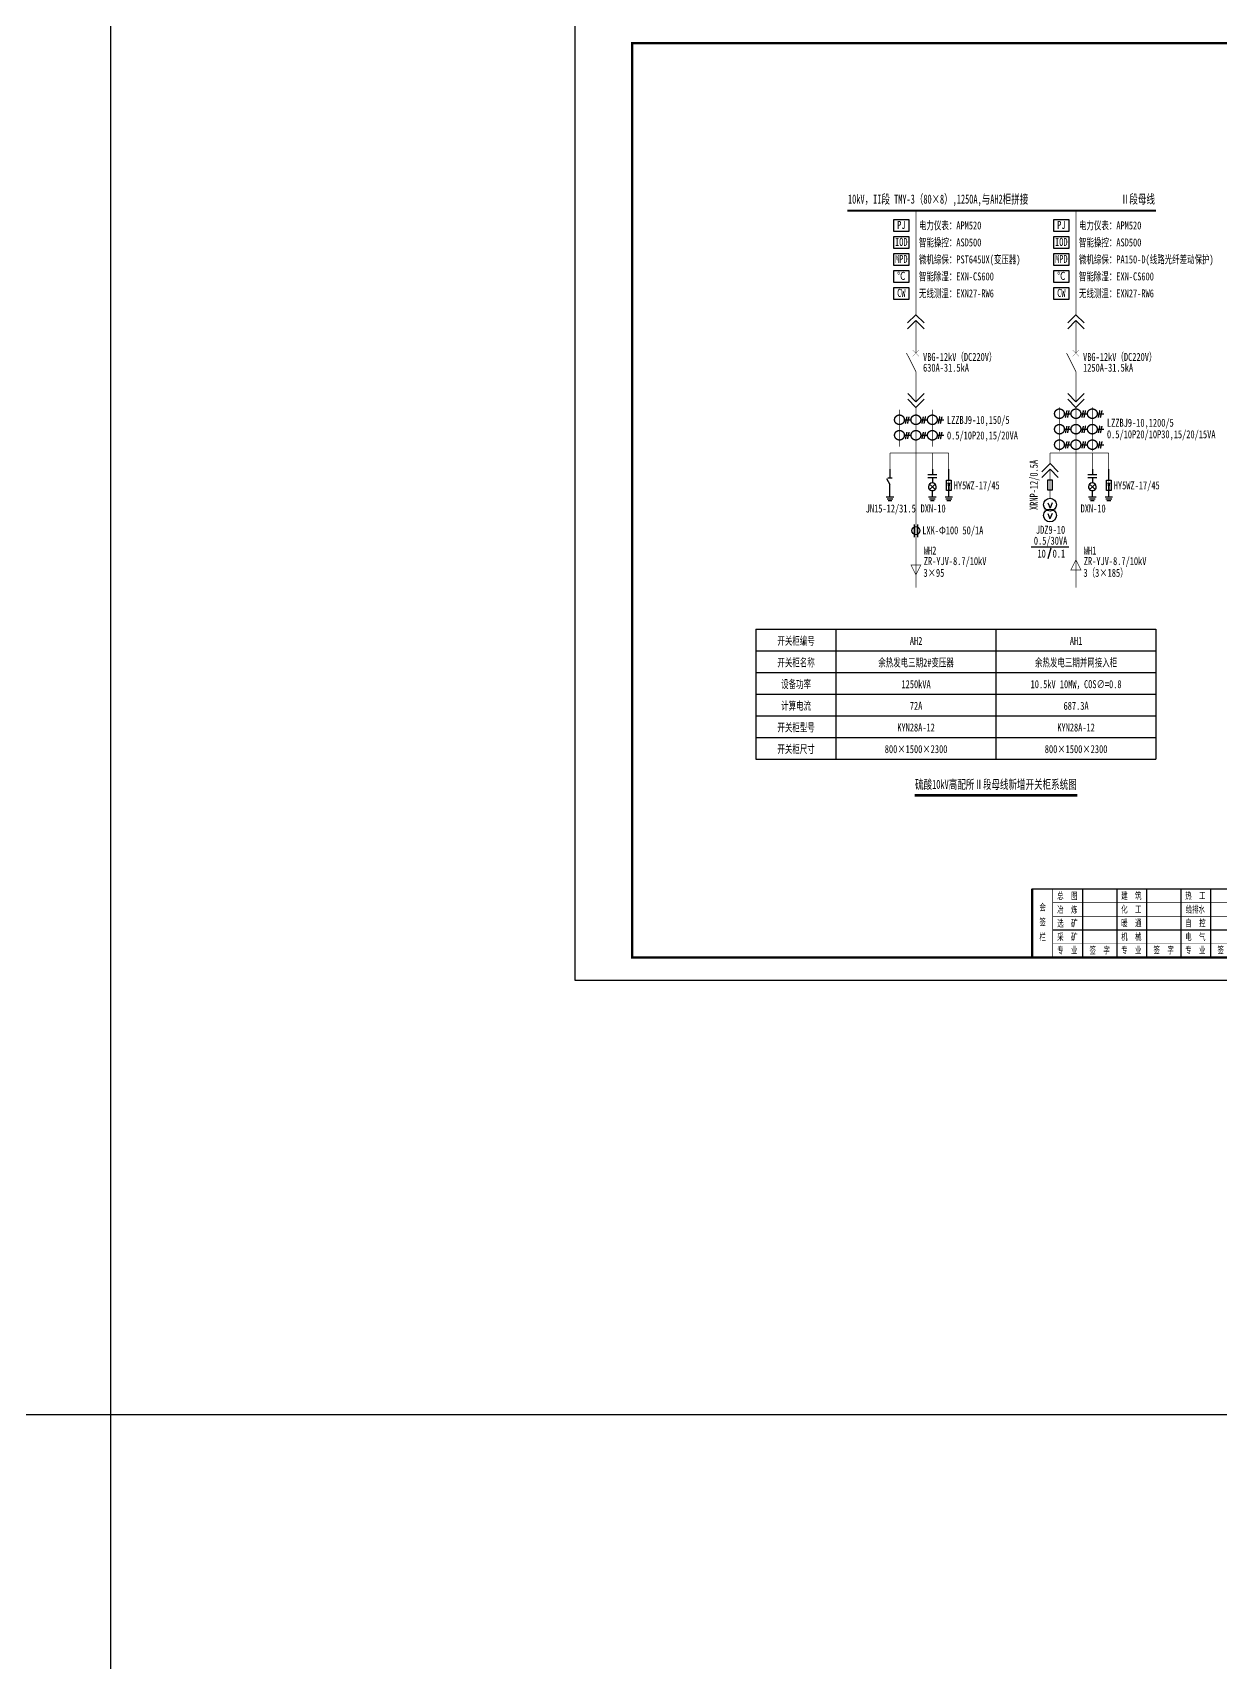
# Model space of a CAD drawing. Header units: millimetres. Extents: x -24326 to 675674, y 148048 to 606396.
# Drawn here: x 72244 to 124208, y 377222 to 448505 of the extents above; entities that cross this region are included whole.
import ezdxf
from ezdxf.enums import TextEntityAlignment as Align

# ---------------------------------------------------------------- set-up
doc = ezdxf.new("R2010")
doc.units = ezdxf.units.MM
doc.linetypes.add('常规', pattern=[20, 10, 0, 10])
for name, color, linetype in [('BXT', 7, 'Continuous'), ('TEXT', 4, 'Continuous'), ('动力平面导线层', 3, '常规'), ('动力平面设备层', 1, 'Continuous'), ('图框', 7, 'Continuous'), ('文字', 7, 'Continuous'), ('照明平面导线层', 3, 'Continuous'), ('照明平面设备层', 1, 'Continuous'), ('电辅助1', 7, 'Continuous')]:
    doc.layers.add(name, color=color, linetype=linetype)
for name, color, linetype, lineweight in [('CAXA0', 7, 'Continuous', 70), ('CAXA0层', 7, 'Continuous', 25), ('SW', 8, 'Continuous', 20)]:
    doc.layers.add(name, color=color, linetype=linetype, lineweight=lineweight)
doc.styles.add('HZ', font='simsun.ttf', dxfattribs={"width": 0.75})
doc.styles.add('标准', font='NSimSun.ttf', dxfattribs={"width": 0.667})

# ---------------------------------------------------------------- blocks, each defined once
blk = doc.blocks.new('3')
at = {"layer": 'TEXT', "color": 7, "lineweight": 25, "style": 'HZ', "width": 0.75}
for s, height, p in [('铜陵有色设计研究院有限责任公司', 400, (221501, 249018)), ('Tongling Nonferrous Design and Research Institute Co.,Ltd.', 200, (221613, 248659))]:
    blk.add_text(s, height=height, dxfattribs=at).set_placement(p)
blk = doc.blocks.new('铜陵有色图签02')
at = {"layer": '图框', "linetype": 'Continuous', "lineweight": 50}
for p, q in [((-38401, 3003), (-38401, 1)), ((-29100, 3001), (-29100, 0))]:
    blk.add_line(p, q, dxfattribs=at)
at = {"layer": '图框', "color": 7, "linetype": 'Continuous', "lineweight": 25}
for p, q in [((-36201, 3010), (-36201, 9)), ((-34701, 3010), (-34701, 9)), ((-33401, 3017), (-33401, 16)), ((-31901, 3017), (-31901, 16)), ((-30601, 3017), (-30601, 16)), ((-29100, 1201), (-37501, 1201))]:
    blk.add_line(p, q, dxfattribs=at)
at = {"layer": '图框', "color": 7, "linetype": 'Continuous', "lineweight": 35}
for p, q in [((-27300, 3001), (-27300, 1)), ((-21600, 1197), (-21600, -3)), ((-17100, 1200), (-17100, 0)), ((-15450, 0), (-15450, 1200)), ((-14550, 1200), (-14550, 0)), ((-12000, 1201), (-12000, 1)), ((-6900, 1202), (-6900, 2))]:
    blk.add_line(p, q, dxfattribs=at)
at = {"layer": '图框', "lineweight": 25}
blk.add_line((-17723, 1830), (-13223, 1830), dxfattribs=at)
at = {"layer": '图框', "lineweight": 70, "const_width": 70}
blk.add_lwpolyline([(-17980, 3001), (0, 3001), (-38401, 3001)], dxfattribs=at)
at = {"layer": '图框', "color": 7, "linetype": 'Continuous', "lineweight": 25, "const_width": 25}
for points in [[(-37501, 3000), (-37501, 0)], [(-25800, 3001), (-25800, 1)], [(-24300, 3001), (-24300, 1)], [(-23100, 2401), (-37501, 2401)], [(-23100, 1801), (-37501, 1801)], [(-23100, 1201), (-29100, 1201)], [(-602, 943), (-932, 371), (-272, 371), (-602, 943)], [(-12900, 600), (-18000, 600), (-37501, 600)]]:
    blk.add_lwpolyline(points, dxfattribs=at)
at = {"layer": '图框', "linetype": 'Continuous', "lineweight": 50, "const_width": 50}
for points in [[(-23100, 3001), (-23100, 1)], [(-18000, 3000), (-18000, 0)]]:
    blk.add_lwpolyline(points, dxfattribs=at)
at = {"layer": '图框', "lineweight": 50, "const_width": 50}
for points in [[(-12900, 3001), (-12900, 1)], [(-7800, 3001), (-7800, 1)], [(0, 3000), (0, 0)], [(-23100, 1200), (0, 1200)]]:
    blk.add_lwpolyline(points, dxfattribs=at)
at = {"layer": '图框', "lineweight": 25, "const_width": 35}
blk.add_lwpolyline([(-17723, 1930), (-13223, 1930)], dxfattribs=at)
at = {"layer": '图框', "color": 7, "linetype": 'Continuous', "lineweight": 35, "const_width": 25}
blk.add_lwpolyline([(-1200, 1201), (-1200, 0)], dxfattribs=at)
at = {"layer": '图框', "linetype": 'Continuous', "lineweight": 70, "const_width": 70}
blk.add_lwpolyline([(-38401, 1), (0, 0)], dxfattribs=at)
at = {"layer": '图框', "lineweight": 25}
blk.add_blockref('3', (-228268, -246986), dxfattribs=at)
at = {"layer": 'TEXT', "color": 7, "lineweight": 25, "style": '标准', "width": 0.667}
for s, height, p in [('总  图', 300, (-36862, 2555)), ('建  筑', 300, (-34062, 2562)), ('热  工', 300, (-31262, 2562)), ('项目负责人', 350, (-28197, 2541)), ('会', 300, (-37942, 2054)), ('冶  炼', 300, (-36862, 1955)), ('化  工', 300, (-34062, 1962)), ('给排水', 300, (-31262, 1962)), ('审  定', 350, (-28197, 1941)), ('签', 300, (-37942, 1404)), ('选  矿', 300, (-36862, 1355)), ('暖  通', 300, (-34062, 1362)), ('自  控', 300, (-31262, 1362)), ('审  核', 350, (-28197, 1341)), ('栏', 300, (-37942, 754)), ('采  矿', 300, (-36862, 754)), ('机  械', 300, (-34062, 761)), ('电  气', 300, (-31262, 761)), ('校  对', 350, (-28197, 741)), ('项目编号', 350, (-22343, 730)), ('专业', 350, (-17559, 730)), ('比例', 350, (-15009, 730)), ('所属', 350, (-12438, 730)), ('图号', 350, (-7339, 495)), ('专  业', 300, (-36862, 170)), ('签  字', 300, (-35449, 170)), ('专  业', 300, (-34062, 177)), ('签  字', 300, (-32649, 177)), ('专  业', 300, (-31262, 177)), ('签  字', 300, (-29849, 177)), ('设  计', 350, (-28197, 139)), ('设计阶段', 350, (-22343, 130)), ('图幅', 350, (-17559, 130)), ('日期', 350, (-15009, 130)), ('图号', 350, (-12438, 130))]:
    blk.add_text(s, height=height, dxfattribs=at).set_placement(p, align=Align.CENTER)
blk = doc.blocks.new('0208D')
at = {"color": 3, "linetype": 'Continuous', "const_width": 0.3}
blk.add_lwpolyline([(0, -7.5), (0, 0)], dxfattribs=at)
blk.add_lwpolyline([(0, -7.5), (2.5, -2.5), (-2.5, -2.5)], close=True, dxfattribs=at)
blk = doc.blocks.new('1107AA')
at = {"color": 3, "linetype": 'Continuous'}
for points, const_width in [([(0, -7.5), (-3.79, 0)], 0.3), ([(1.25, 1.25), (-1.25, -1.25)], 0.1), ([(-1.25, 1.25), (1.25, -1.25)], 0.1)]:
    blk.add_lwpolyline(points, dxfattribs=dict(at, const_width=const_width))
blk = doc.blocks.new('Q')
at = {"color": 4, "linetype": 'ByBlock', "lineweight": 30}
for p, q in [((0, 0), (0, -229)), ((-202, -229), (202, -229)), ((-202, -369), (202, -369)), ((-120, -647), (0, -767)), ((0, -369), (0, -597)), ((120, -647), (0, -767)), ((-164, -1209), (164, -1209)), ((-126, -1291), (126, -1291)), ((-120, -887), (0, -767)), ((-82, -1373), (82, -1373)), ((120, -887), (0, -767)), ((0, -1206), (0, -937))]:
    blk.add_line(p, q, dxfattribs=at)
at = {"color": 4, "lineweight": 30}
for major_axis, start_param, end_param in [((-120, 120), 3.926991, 7.068583), ((120, 120), 2.356194, 5.497787)]:
    blk.add_ellipse((0, -767), major_axis=major_axis, ratio=1, start_param=start_param, end_param=end_param, dxfattribs=at)
blk = doc.blocks.new('W')
blk.add_hatch(color=4).paths.add_polyline_path([(43, -596), (-43, -596), (0, -889)])
at = {"color": 4, "linetype": 'ByBlock', "lineweight": 30}
for p, q in [((0, -478), (0, 0)), ((-164, -1209), (164, -1209)), ((-126, -1291), (126, -1291)), ((-82, -1373), (82, -1373)), ((0, -1206), (0, -937))]:
    blk.add_line(p, q, dxfattribs=at)
at = {"color": 4}
for p, q in [((-43, -596), (0, -889)), ((0, -889), (43, -596))]:
    blk.add_line(p, q, dxfattribs=at)
at = {"color": 4, "const_width": 16.8}
blk.add_lwpolyline([(0, -596), (0, -478)], dxfattribs=at)
at = {"layer": '动力平面设备层', "color": 4, "lineweight": 30, "ltscale": 100}
blk.add_lwpolyline([(-96, -478), (96, -478), (96, -937), (-96, -937)], close=True, dxfattribs=at)
blk = doc.blocks.new('GF')
at = {"color": 4, "linetype": 'ByBlock', "lineweight": 30}
for p, q in [((0, 0), (0, -376)), ((-150, -409), (0, -668)), ((-101, -376), (101, -376)), ((0, -1206), (0, -668)), ((-164, -1209), (164, -1209)), ((-126, -1291), (126, -1291)), ((-82, -1373), (82, -1373))]:
    blk.add_line(p, q, dxfattribs=at)

msp = doc.modelspace()

# ---------------------------------------------------------------- linework, layer by layer
at = {"color": 2, "linetype": 'ByBlock', "lineweight": -3, "ltscale": 100}
for p, q in [((75673.59742, 148047.80554), (75673.59742, 548047.80554)), ((675673.59742, 388047.80554), (-24326.40258, 388047.80554))]:
    msp.add_line(p, q, dxfattribs=at)
at = {"color": 2, "linetype": '常规', "lineweight": -3}
for p, q in [((110379.07031, 431570.1468), (110675.42231, 431570.1468)), ((110488.12817, 431705.30432), (110423.15354, 431410.27361)), ((110580.20504, 431705.30432), (110515.23041, 431410.27361)), ((111098.78231, 431570.1468), (111395.13431, 431570.1468)), ((111207.84017, 431705.30432), (111142.86554, 431410.27361)), ((111299.91704, 431705.30432), (111234.94241, 431410.27361)), ((111818.49431, 431570.1468), (112114.84631, 431570.1468)), ((111927.55217, 431705.30432), (111862.57754, 431410.27361)), ((112019.62904, 431705.30432), (111954.65441, 431410.27361)), ((117379.04246, 431836.2122), (117675.39446, 431836.2122)), ((117488.10032, 431971.36972), (117423.12569, 431676.33901)), ((117488.10032, 431293.99372), (117423.12569, 430998.96301)), ((117580.1772, 431971.36972), (117515.20257, 431676.33901)), ((117580.1772, 431293.99372), (117515.20257, 430998.96301)), ((118098.75446, 431836.2122), (118395.10646, 431836.2122)), ((118207.81232, 431971.36972), (118142.83769, 431676.33901)), ((118207.81232, 431293.99372), (118142.83769, 430998.96301)), ((118299.8892, 431971.36972), (118234.91457, 431676.33901)), ((118299.8892, 431293.99372), (118234.91457, 430998.96301)), ((118818.46646, 431836.2122), (119114.81846, 431836.2122)), ((118927.52432, 431971.36972), (118862.54969, 431676.33901)), ((118927.52432, 431293.99372), (118862.54969, 430998.96301)), ((119019.6012, 431971.36972), (118954.62657, 431676.33901)), ((119019.6012, 431293.99372), (118954.62657, 430998.96301)), ((110379.07031, 430892.7708), (110675.42231, 430892.7708)), ((110488.12817, 431027.92832), (110423.15354, 430732.89761)), ((110580.20504, 431027.92832), (110515.23041, 430732.89761)), ((111098.78231, 430892.7708), (111395.13431, 430892.7708)), ((111207.84017, 431027.92832), (111142.86554, 430732.89761)), ((111299.91704, 431027.92832), (111234.94241, 430732.89761)), ((111818.49431, 430892.7708), (112114.84631, 430892.7708)), ((111927.55217, 431027.92832), (111862.57754, 430732.89761)), ((112019.62904, 431027.92832), (111954.65441, 430732.89761)), ((117379.04246, 431158.8362), (117675.39446, 431158.8362)), ((117488.10032, 430616.61772), (117423.12569, 430321.58701)), ((117580.1772, 430616.61772), (117515.20257, 430321.58701)), ((118098.75446, 431158.8362), (118395.10646, 431158.8362)), ((118207.81232, 430616.61772), (118142.83769, 430321.58701)), ((118299.8892, 430616.61772), (118234.91457, 430321.58701)), ((118818.46646, 431158.8362), (119114.81846, 431158.8362)), ((118927.52432, 430616.61772), (118862.54969, 430321.58701)), ((119019.6012, 430616.61772), (118954.62657, 430321.58701)), ((117379.04246, 430481.4602), (117675.39446, 430481.4602)), ((118098.75446, 430481.4602), (118395.10646, 430481.4602)), ((118818.46646, 430481.4602), (119114.81846, 430481.4602))]:
    msp.add_line(p, q, dxfattribs=at)
at = {"color": 4, "lineweight": 30}
for p, q in [((110815.13156, 426988.3639), (110815.13156, 426441.0039)), ((110958.96647, 426988.3639), (110958.96647, 426441.0039))]:
    msp.add_line(p, q, dxfattribs=at)
at = {"color": 2, "linetype": '常规', "lineweight": -3}
for centre in [(117167.36246, 431836.2122), (117887.07446, 431836.2122), (118606.78646, 431836.2122), (110167.39031, 431570.1468), (110887.10231, 431570.1468), (111606.81431, 431570.1468), (117167.36246, 431158.8362), (117887.07446, 431158.8362), (118606.78646, 431158.8362), (110167.39031, 430892.7708), (110887.10231, 430892.7708), (111606.81431, 430892.7708), (117167.36246, 430481.4602), (117887.07446, 430481.4602), (118606.78646, 430481.4602)]:
    msp.add_circle(centre, 211.68, dxfattribs=at)
at = {"color": 4, "lineweight": 30}
msp.add_circle((110887.04902, 426720.8439), 176, dxfattribs=at)
at = {"layer": 'CAXA0', "color": 2, "linetype": 'Continuous', "lineweight": 0}
for p, q in [((110887.02788, 436164.05974), (110526.5295, 435803.56136)), ((110887.02788, 435914.28399), (110526.5295, 435553.7856)), ((110887.02788, 436164.05974), (111247.52627, 435803.56136)), ((110887.02788, 435914.28399), (111247.52627, 435553.7856)), ((117887.02788, 436164.05974), (117526.5295, 435803.56136)), ((117887.02788, 435914.28399), (117526.5295, 435553.7856)), ((117887.02788, 436164.05974), (118247.52627, 435803.56136)), ((117887.02788, 435914.28399), (118247.52627, 435553.7856)), ((110887.09734, 432359.83154), (110526.59896, 432720.32993)), ((110887.09734, 432359.83154), (111247.59572, 432720.32993)), ((117887.09734, 432359.83154), (117526.59896, 432720.32993)), ((117887.09734, 432359.83154), (118247.59572, 432720.32993)), ((110887.09734, 432110.05579), (110526.59896, 432470.55417)), ((110887.09734, 432110.05579), (111247.59572, 432470.55417)), ((117887.09734, 432110.05579), (117526.59896, 432470.55417)), ((117887.09734, 432110.05579), (118247.59572, 432470.55417)), ((116753.51158, 429658.14956), (116393.0132, 429297.65118)), ((116753.51158, 429408.37381), (116393.0132, 429047.87542)), ((116753.51158, 429658.14956), (117114.00996, 429297.65118)), ((116753.51158, 429408.37381), (117114.00996, 429047.87542))]:
    msp.add_line(p, q, dxfattribs=at)
at = {"layer": 'CAXA0层', "color": 2, "linetype": 'Continuous', "lineweight": 40}
msp.add_line((110837.95274, 415171.21508), (117936.09803, 415171.21508), dxfattribs=at)
at = {"layer": 'CAXA0层', "color": 2, "linetype": 'Continuous', "lineweight": 0}
msp.add_line((110837.95274, 415105.73215), (117936.09803, 415105.73215), dxfattribs=at)
at = {"layer": '动力平面导线层', "color": 2, "linetype": '常规', "lineweight": 20, "ltscale": 2, "const_width": 84}
msp.add_lwpolyline([(107887.02788, 440711.09706), (121387.02539, 440711.09706)], dxfattribs=at)
at = {"layer": '动力平面导线层', "color": 4}
for points in [[(109915.03978, 440328.8835), (110575.18856, 440328.8835), (110575.18856, 439800.70495), (109915.03978, 439800.70495)], [(116915.03978, 440328.8835), (117575.18856, 440328.8835), (117575.18856, 439800.70495), (116915.03978, 439800.70495)], [(109915.03978, 439585.5135), (110575.18856, 439585.5135), (110575.18856, 439057.33495), (109915.03978, 439057.33495)], [(116915.03978, 439585.5135), (117575.18856, 439585.5135), (117575.18856, 439057.33495), (116915.03978, 439057.33495)], [(109915.03978, 438842.5135), (110575.18856, 438842.5135), (110575.18856, 438314.33495), (109915.03978, 438314.33495)], [(116915.03978, 438842.5135), (117575.18856, 438842.5135), (117575.18856, 438314.33495), (116915.03978, 438314.33495)], [(109915.03978, 438099.1435), (110575.18856, 438099.1435), (110575.18856, 437570.96496), (109915.03978, 437570.96496)], [(116915.03978, 438099.1435), (117575.18856, 438099.1435), (117575.18856, 437570.96496), (116915.03978, 437570.96496)], [(109915.03978, 437355.77351), (110575.18856, 437355.77351), (110575.18856, 436827.59496), (109915.03978, 436827.59496)], [(116915.03978, 437355.77351), (117575.18856, 437355.77351), (117575.18856, 436827.59496), (116915.03978, 436827.59496)]]:
    msp.add_lwpolyline(points, close=True, dxfattribs=at)
at = {"layer": '动力平面设备层', "color": 4, "lineweight": 30, "ltscale": 100}
for p, q in [((116655.99528, 427941.68338), (116753.51158, 427708.35058)), ((116851.02788, 427941.68338), (116753.51158, 427708.35058)), ((116655.28614, 427470.68338), (116752.80244, 427237.35058)), ((116850.31874, 427470.68338), (116752.80244, 427237.35058))]:
    msp.add_line(p, q, dxfattribs=at)
msp.add_lwpolyline([(116657.51158, 428948.35058), (116849.51158, 428948.35058), (116849.51158, 428489.95058), (116657.51158, 428489.95058)], close=True, dxfattribs=at)
for centre in [(116753.51158, 427855.35058), (116752.80244, 427384.35058)]:
    msp.add_circle(centre, 282, dxfattribs=at)
at = {"layer": '图框', "linetype": 'Continuous', "lineweight": 100, "const_width": 100}
msp.add_lwpolyline([(98473.59742, 408047.80554), (154373.59742, 408047.80554), (154373.59742, 448047.80554), (98473.59742, 448047.80554)], close=True, dxfattribs=at)
at = {"layer": '文字', "color": 2, "linetype": 'Continuous', "lineweight": 25, "const_width": 30}
for points in [[(110887.02788, 436164.05974), (110887.02788, 440711.09706)], [(117887.02788, 436164.05974), (117887.02788, 440711.09706)], [(110887.08562, 434485.95541), (110887.07471, 435914.28397)], [(117887.08562, 434485.95541), (117887.07471, 435914.28397)], [(110887.10187, 432359.82867), (110887.09181, 433675.58137)], [(117887.10187, 432359.82867), (117887.09181, 433675.58137)], [(110167.38045, 430394.9456), (110167.39403, 432014.05083)], [(110887.02627, 424231.09332), (110887.09238, 432110.06076)], [(111606.80445, 430394.9456), (111606.81803, 432014.05083)], [(117167.3526, 430191.75338), (117167.36619, 432109.74245)], [(117887.02627, 424231.09332), (117887.09238, 432110.06076)], [(118606.7766, 430191.75338), (118606.79019, 432109.74245)], [(110887.07567, 430119.42101), (109753.51158, 430119.42101)], [(109753.51158, 429408.42053), (109753.51158, 430119.33254)], [(112326.494, 430119.40893), (110887.07567, 430119.40893)], [(111606.78484, 429408.42053), (111606.78484, 430119.40893)], [(112326.494, 429408.42053), (112326.494, 430119.40893)], [(116753.51158, 429658.14956), (116753.51158, 430119.36228)], [(117887.07567, 430119.36228), (116753.51158, 430119.36228)], [(119326.494, 430119.40893), (117887.07567, 430119.40893)], [(118606.78484, 429408.42053), (118606.78484, 430119.40893)], [(119326.494, 429408.42053), (119326.494, 430119.40893)]]:
    msp.add_lwpolyline(points, dxfattribs=at)
at = {"layer": '文字', "color": 4, "linetype": 'Continuous', "lineweight": 25, "const_width": 30}
msp.add_lwpolyline([(116753.51158, 428137.35058), (116753.51158, 429408.37381)], dxfattribs=at)
at = {"layer": '照明平面导线层', "color": 0}
for p, q in [((115930.202, 426019.71771), (117575.40288, 426019.71771)), ((116786.59565, 425957.74582), (116665.1024, 425490.35188))]:
    msp.add_line(p, q, dxfattribs=at)
at = {"layer": '照明平面导线层', "color": 0, "lineweight": 25, "ltscale": 100}
for p, q in [((103887.02539, 422408.75062), (121387.02539, 422408.75062)), ((103887.02539, 422408.75062), (103887.02539, 416730.29474)), ((107387.02539, 422408.75062), (107387.02539, 416730.29474)), ((114387.02539, 422408.75062), (114387.02539, 416730.29474)), ((121387.02539, 422408.75062), (121387.02539, 416730.29474)), ((103887.02539, 421462.34044), (121387.02539, 421462.34044)), ((103887.02539, 420515.93025), (121387.02539, 420515.93025)), ((103887.02539, 419569.52007), (121387.02539, 419569.52007)), ((103887.02539, 418623.11103), (121387.02539, 418623.11103)), ((103887.02539, 417676.70289), (121387.02539, 417676.70289)), ((103887.02539, 416730.29474), (121387.02539, 416730.29474))]:
    msp.add_line(p, q, dxfattribs=at)
at = {"layer": '照明平面设备层', "color": 0, "lineweight": -3, "ltscale": 100}
msp.add_lwpolyline([(95973.59742, 449047.80554), (155373.59742, 449047.80554), (155373.59742, 407047.80554), (95973.59742, 407047.80554)], close=True, dxfattribs=at)

# ---------------------------------------------------------------- block references
at = {"layer": 'BXT', "color": 2, "xscale": 87.66224999725819, "yscale": 87.66224999725819, "zscale": 87.66224999725819}
msp.add_blockref('0208D', (110887.45948, 425441.25166), dxfattribs=at)
at = {"layer": 'BXT', "color": 2, "xscale": 87.66224999725819, "yscale": 87.66224999725819, "zscale": 87.66224999725819, "rotation": 180}
msp.add_blockref('0208D', (117887.45948, 424783.78478), dxfattribs=at)
at = {"layer": '动力平面设备层', "color": 0, "lineweight": -3}
for name, p in [('GF', (109753.51158, 429408.42053)), ('Q', (111606.78484, 429408.42053)), ('W', (112326.494, 429408.42053)), ('Q', (118606.78484, 429408.42053)), ('W', (119326.494, 429408.42053))]:
    msp.add_blockref(name, p, dxfattribs=at)
at = {"layer": '图框', "lineweight": 25}
msp.add_blockref('铜陵有色图签02', (154373.59742, 408047.80554), dxfattribs=at)
at = {"layer": '文字', "color": 3, "linetype": 'Continuous', "lineweight": 25, "xscale": 108.0493425019085, "yscale": 108.0493425019085, "zscale": 108.0493425019085}
for p in [(110887.0898, 434485.95541), (117887.0898, 434485.95541)]:
    msp.add_blockref('1107AA', p, dxfattribs=at)

# ---------------------------------------------------------------- texts
at = {"layer": 'SW', "color": 2, "linetype": 'Continuous', "lineweight": 25, "style": '标准', "width": 0.667}
for s, p in [('10kV，II段 TMY-3（80×8）,1250A,与AH2柜拼接', (107915.3801, 441022.80083)), ('Ⅱ段母线', (119849.71388, 441022.80083))]:
    msp.add_text(s, height=400, dxfattribs=at).set_placement(p)
at = {"layer": 'SW', "color": 7, "linetype": 'Continuous', "lineweight": 25, "style": '标准', "width": 0.667}
for s, p in [('LZZBJ9-10,150/5', (112245.65952, 431387.91594)), ('0.5/10P20,15/20VA', (112245.65952, 430710.53994)), ('HY5WZ-17/45', (112542.31572, 428527.24097)), ('HY5WZ-17/45', (119542.31572, 428527.24097)), ('LXK-Ф100 50/1A', (111164.52449, 426560.08739)), ('WH2', (111233.2843, 425677.64673)), ('ZR-YJV-8.7/10kV', (111233.2843, 425215.80871)), ('WH1', (118233.2843, 425677.64673)), ('ZR-YJV-8.7/10kV', (118233.2843, 425215.80871))]:
    msp.add_text(s, height=350, dxfattribs=at).set_placement(p)
at = {"layer": 'SW', "color": 0, "linetype": 'Continuous', "lineweight": 25, "style": '标准', "width": 0.667}
for s, p in [('LZZBJ9-10,1200/5', (119245.65455, 431265.65477)), ('0.5/10P20/10P30,15/20/15VA', (119245.65455, 430761.0817)), ('3×95', (111217.06165, 424702.04626)), ('3（3×185）', (118217.06165, 424702.04626))]:
    msp.add_text(s, height=350, dxfattribs=at).set_placement(p)
at = {"layer": 'SW', "color": 7, "linetype": 'Continuous', "lineweight": 25, "style": '标准', "width": 0.667}
msp.add_text('XRNP-12/0.5A', height=350, rotation=90, dxfattribs=at).set_placement((116217.00772, 428719.15058), align=Align.CENTER)
for s, p in [('JN15-12/31.5', (109788.00019, 427515.27251)), ('DXN-10', (111641.27345, 427515.27251)), ('DXN-10', (118641.27345, 427515.27251)), ('0.5/30VA', (116777.65669, 426107.8454)), ('JDZ9-10', (116777.65669, 426584.92996)), ('开关柜编号', (105645.26914, 421724.56508)), ('AH2', (110894.81146, 421724.56508)), ('AH1', (117894.81146, 421724.56508)), ('开关柜名称', (105645.26914, 420778.1549)), ('余热发电三期2#变压器', (110894.81146, 420778.1549)), ('设备功率', (105645.27099, 419831.7554)), ('计算电流', (105645.27099, 418885.34521)), ('开关柜型号', (105645.27099, 417938.93503)), ('开关柜尺寸', (105645.27099, 416992.51875))]:
    msp.add_text(s, height=350, dxfattribs=at).set_placement(p, align=Align.CENTER)
at = {"layer": 'SW', "color": 0, "linetype": 'Continuous', "lineweight": 25, "style": '标准', "width": 0.667}
for s, p in [('10', (116385.43398, 425543.13984)), ('0.1', (117142.34899, 425543.13984)), ('余热发电三期并网接入柜', (117894.81146, 420778.1549)), ('1250kVA', (110894.81332, 419831.7554)), ('72A', (110894.81332, 418885.34521)), ('687.3A', (117894.81332, 418885.34521)), ('KYN28A-12', (110894.81146, 417938.92549)), ('KYN28A-12', (117894.81146, 417938.92549)), ('800×1500×2300', (110894.81332, 416992.51875)), ('800×1500×2300', (117894.81332, 416992.51875))]:
    msp.add_text(s, height=350, dxfattribs=at).set_placement(p, align=Align.CENTER)
at = {"layer": 'SW', "color": 6, "linetype": 'Continuous', "lineweight": 25, "style": '标准', "width": 0.667}
msp.add_text('10.5kV 10MW，COS∅=0.8', height=350, dxfattribs=at).set_placement((117894.81332, 419831.7554), align=Align.CENTER)
at = {"layer": 'SW', "color": 2, "linetype": 'Continuous', "lineweight": 25, "style": '标准', "width": 0.667}
msp.add_text('硫酸10kV高配所Ⅱ段母线新增开关柜系统图', height=400, dxfattribs=at).set_placement((114386.79765, 415426.22911), align=Align.CENTER)
at = {"layer": '电辅助1', "color": 4, "linetype": 'ByBlock', "lineweight": 25, "style": '标准', "width": 0.667}
for s, p in [('PJ', (110248.63916, 439918.62295)), ('PJ', (117248.63916, 439918.62295)), ('IOD', (110248.63916, 439175.25296)), ('IOD', (117248.63916, 439175.25296)), ('MPD', (110248.63916, 438432.25296)), ('MPD', (117248.63916, 438432.25296)), ('℃', (110248.63916, 437688.88296)), ('℃', (117248.63916, 437688.88296)), ('CW', (110248.63916, 436945.51296)), ('CW', (117248.63916, 436945.51296))]:
    msp.add_text(s, height=350, dxfattribs=at).set_placement(p, align=Align.CENTER)
at = {"layer": '电辅助1', "color": 7, "linetype": 'ByBlock', "lineweight": 25, "style": '标准', "width": 0.667}
for s, p in [('电力仪表：APM520', (111020.68508, 439895.82564)), ('电力仪表：APM520', (118020.68508, 439895.82564)), ('智能操控：ASD500', (111020.68508, 439152.45564)), ('智能操控：ASD500', (118020.68508, 439152.45564)), ('微机综保：PST645UX(变压器)', (111020.68508, 438409.45564)), ('智能除湿：EXN-CS600', (111020.68508, 437666.08564)), ('智能除湿：EXN-CS600', (118020.68508, 437666.08564)), ('无线测温：EXN27-RW6', (111020.68508, 436922.71565)), ('无线测温：EXN27-RW6', (118020.68508, 436922.71565)), ('VBG-12kV（DC220V）', (111198.47344, 434143.38013)), ('VBG-12kV（DC220V）', (118198.47344, 434143.38013)), ('630A-31.5kA', (111198.47344, 433674.14679)), ('1250A-31.5kA', (118198.47344, 433674.14679))]:
    msp.add_text(s, height=350, dxfattribs=at).set_placement(p)
at = {"layer": '电辅助1', "color": 3, "linetype": 'ByBlock', "lineweight": 25, "style": '标准', "width": 0.667}
msp.add_text('微机综保：PA150-D(线路光纤差动保护)', height=350, dxfattribs=at).set_placement((118020.68508, 438409.45564))

doc.saveas('drawing.dxf')
